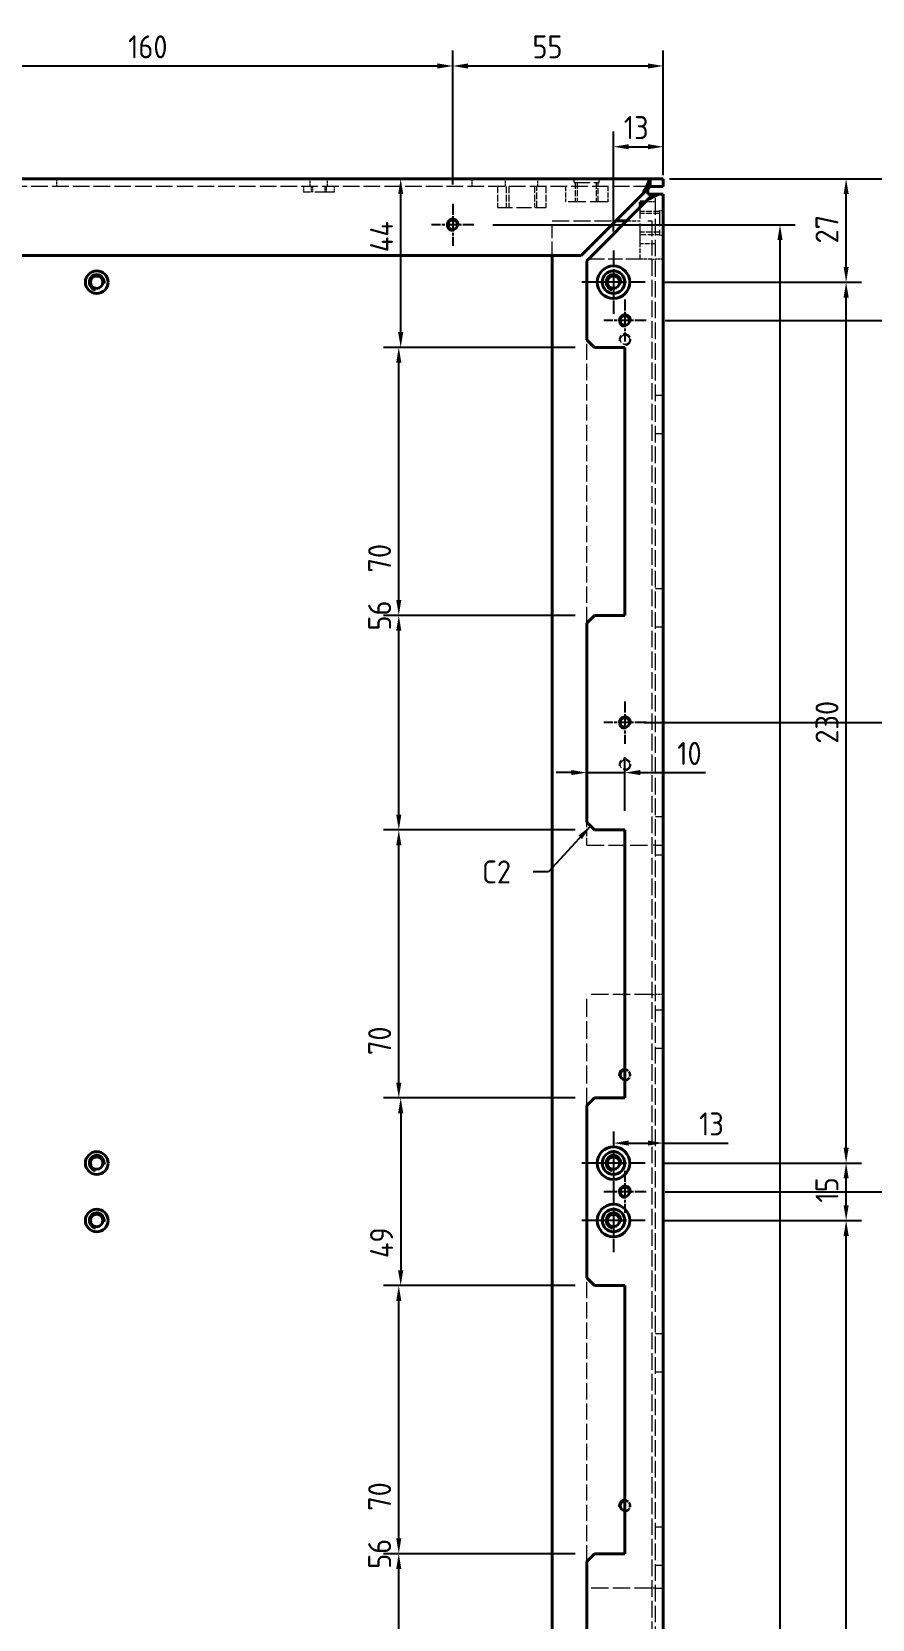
# Model space of a CAD drawing. Header units: millimetres. Extents: x 0 to 2378, y 0 to 1682.
# Drawn here: x 592.5 to 812.1, y 902.4 to 1316.9 of the extents above; entities that cross this region are included whole.
import ezdxf

# ---------------------------------------------------------------- set-up
doc = ezdxf.new("R2010")
doc.units = ezdxf.units.MM
doc.header["$LTSCALE"] = 2
doc.linetypes.add('CHAIN', pattern=[0.3543, 0.2362, -0.0295, 0.0591, -0.0295])
doc.linetypes.add('DASHED', pattern=[0.2067, 0.1654, -0.0413])
for name, color, linetype, lineweight in [('가려진 것(ISO)', 2, 'DASHED', 18), ('가시적인 것(ISO)', 3, 'Continuous', 40), ('가시적인 좁은 것(ISO)', 3, 'Continuous', 35), ('기호(ISO)', 5, 'Continuous', 25), ('중심 표식(ISO)', 1, 'Continuous', 25), ('치수(ISO)', 2, 'Continuous', 25)]:
    doc.layers.add(name, color=color, linetype=linetype, lineweight=lineweight)
doc.styles.add('치수 텍스트_PSTEK_POSCO', font='isocp.shx')
doc.dimstyles.new('치수_PSTEK_POSCO', dxfattribs={"dimscale": 2, "dimtxt": 3, "dimasz": 2, "dimexe": 2, "dimexo": 2.5, "dimgap": 1, "dimtad": 1, "dimrnd": 1e-08, "dimdsep": 46, "dimtxsty": '치수 텍스트_PSTEK_POSCO', "dimcen": 0.09, "dimdle": 10, "dimclrd": 7, "dimclre": 7, "dimclrt": 2, "dimadec": 1, "dimazin": 2, "dimtfac": 1, "dimtmove": 0, "dimatfit": 3, "dimfxl": 0, "dimtolj": 1, "dimlwd": -1, "dimlwe": -1, "dimarcsym": 0})
doc.dimstyles.new('치수_PSTEK_POSCO$7', dxfattribs={"dimscale": 2, "dimtxt": 3, "dimasz": 2, "dimexe": 2, "dimexo": 2.5, "dimgap": 1, "dimtad": 1, "dimrnd": 1e-08, "dimdsep": 46, "dimtxsty": '치수 텍스트_PSTEK_POSCO', "dimcen": 0.09, "dimdle": 10, "dimclrd": 7, "dimclre": 7, "dimclrt": 2, "dimadec": 1, "dimazin": 2, "dimtfac": 1, "dimtmove": 0, "dimatfit": 3, "dimfxl": 0, "dimtolj": 1, "dimlwd": -1, "dimlwe": -1, "dimarcsym": 0})

# ---------------------------------------------------------------- blocks, each defined once
blk = doc.blocks.new('*D31')
at = {"layer": 'Defpoints', "color": 0, "transparency": 16777216}
for p in [(702.51, 1307.98), (542.51, 1272.01), (702.51, 1272.01)]:
    blk.add_point(p, dxfattribs=at)
at = {"layer": '치수(ISO)', "color": 7, "transparency": 16777216}
for p, q in [((542.51, 1277.01), (542.51, 1311.98)), ((702.51, 1277.01), (702.51, 1311.98)), ((546.51, 1307.98), (698.51, 1307.98))]:
    blk.add_line(p, q, dxfattribs=at)
for points in [[(546.51, 1308.65), (546.51, 1307.31), (542.51, 1307.98)], [(698.51, 1308.65), (698.51, 1307.31), (702.51, 1307.98)]]:
    blk.add_solid(points, dxfattribs=at)
at = {"layer": '치수(ISO)', "color": 2, "transparency": 16777216, "insert": (617.71, 1312.98), "char_height": 6, "attachment_point": 4, "style": '치수 텍스트_PSTEK_POSCO'}
blk.add_mtext('\\A1;160', dxfattribs=at)
blk = doc.blocks.new('*D32')
at = {"layer": 'Defpoints', "color": 0, "transparency": 16777216}
for p in [(757.51, 1307.98), (757.51, 1274.51), (702.51, 1272.01)]:
    blk.add_point(p, dxfattribs=at)
at = {"layer": '치수(ISO)', "color": 7, "transparency": 16777216}
for p, q in [((702.51, 1277.01), (702.51, 1311.98)), ((757.51, 1279.51), (757.51, 1311.98)), ((706.51, 1307.98), (753.51, 1307.98))]:
    blk.add_line(p, q, dxfattribs=at)
for points in [[(706.51, 1308.65), (706.51, 1307.31), (702.51, 1307.98)], [(753.51, 1308.65), (753.51, 1307.31), (757.51, 1307.98)]]:
    blk.add_solid(points, dxfattribs=at)
at = {"layer": '치수(ISO)', "color": 2, "transparency": 16777216, "insert": (723.34, 1312.98), "char_height": 6, "attachment_point": 4, "style": '치수 텍스트_PSTEK_POSCO'}
blk.add_mtext('\\A1;55', dxfattribs=at)
blk = doc.blocks.new('*D33')
at = {"layer": 'Defpoints', "color": 0, "transparency": 16777216}
for p in [(754.1, 1278.51), (805.28, 1278.51), (752.76, 1251.51)]:
    blk.add_point(p, dxfattribs=at)
at = {"layer": '치수(ISO)', "color": 7, "transparency": 16777216}
for p, q in [((759.1, 1278.51), (809.28, 1278.51)), ((805.28, 1255.51), (805.28, 1274.51)), ((757.76, 1251.51), (809.28, 1251.51))]:
    blk.add_line(p, q, dxfattribs=at)
for points in [[(804.62, 1274.51), (805.95, 1274.51), (805.28, 1278.51)], [(804.62, 1255.51), (805.95, 1255.51), (805.28, 1251.51)]]:
    blk.add_solid(points, dxfattribs=at)
at = {"layer": '치수(ISO)', "color": 2, "transparency": 16777216, "insert": (800.28, 1261.64), "char_height": 6, "attachment_point": 4, "rotation": 90, "style": '치수 텍스트_PSTEK_POSCO'}
blk.add_mtext('\\A1;27', dxfattribs=at)
blk = doc.blocks.new('*D34')
at = {"layer": 'Defpoints', "color": 0, "transparency": 16777216}
for p in [(754.1, 1278.51), (832.37, 1278.51), (753.01, 1241.51)]:
    blk.add_point(p, dxfattribs=at)
at = {"layer": '치수(ISO)', "color": 7, "transparency": 16777216}
for p, q in [((759.1, 1278.51), (836.37, 1278.51)), ((832.37, 1245.51), (832.37, 1274.51)), ((758.01, 1241.51), (836.37, 1241.51))]:
    blk.add_line(p, q, dxfattribs=at)
for points in [[(831.7, 1274.51), (833.03, 1274.51), (832.37, 1278.51)], [(831.7, 1245.51), (833.03, 1245.51), (832.37, 1241.51)]]:
    blk.add_solid(points, dxfattribs=at)
at = {"layer": '치수(ISO)', "color": 2, "transparency": 16777216, "insert": (827.37, 1261.73), "char_height": 6, "attachment_point": 4, "rotation": 90, "style": '치수 텍스트_PSTEK_POSCO'}
blk.add_mtext('\\A1;37', dxfattribs=at)
blk = doc.blocks.new('*D35')
at = {"layer": 'Defpoints', "color": 0, "transparency": 16777216}
for p in [(753.01, 1241.51), (832.37, 1241.51), (747.51, 1136.51)]:
    blk.add_point(p, dxfattribs=at)
at = {"layer": '치수(ISO)', "color": 7, "transparency": 16777216}
for p, q in [((758.01, 1241.51), (836.37, 1241.51)), ((832.37, 1140.51), (832.37, 1237.51)), ((752.51, 1136.51), (836.37, 1136.51))]:
    blk.add_line(p, q, dxfattribs=at)
for points in [[(831.7, 1237.51), (833.03, 1237.51), (832.37, 1241.51)], [(831.7, 1140.51), (833.03, 1140.51), (832.37, 1136.51)]]:
    blk.add_solid(points, dxfattribs=at)
at = {"layer": '치수(ISO)', "color": 2, "transparency": 16777216, "insert": (827.37, 1166.61), "char_height": 6, "attachment_point": 4, "rotation": 90, "style": '치수 텍스트_PSTEK_POSCO'}
blk.add_mtext('\\A1;105', dxfattribs=at)
blk = doc.blocks.new('*D87')
at = {"layer": 'Defpoints', "color": 0, "transparency": 16777216}
for p in [(753.01, 1136.51), (753.01, 1014.01), (832.37, 1014.01)]:
    blk.add_point(p, dxfattribs=at)
at = {"layer": '치수(ISO)', "color": 7, "transparency": 16777216}
for p, q in [((758.01, 1136.51), (836.37, 1136.51)), ((832.37, 1132.51), (832.37, 1018.01)), ((758.01, 1014.01), (836.37, 1014.01))]:
    blk.add_line(p, q, dxfattribs=at)
for points in [[(831.7, 1132.51), (833.03, 1132.51), (832.37, 1136.51)], [(831.7, 1018.01), (833.03, 1018.01), (832.37, 1014.01)]]:
    blk.add_solid(points, dxfattribs=at)
at = {"layer": '치수(ISO)', "color": 2, "transparency": 16777216, "insert": (827.37, 1093.59), "char_height": 6, "attachment_point": 4, "rotation": 90, "style": '치수 텍스트_PSTEK_POSCO'}
blk.add_mtext('\\A1;122.5', dxfattribs=at)
blk = doc.blocks.new('*D89')
at = {"layer": 'Defpoints', "color": 0, "transparency": 16777216}
for p in [(752.76, 1251.51), (805.28, 1251.51), (752.76, 1021.51)]:
    blk.add_point(p, dxfattribs=at)
at = {"layer": '치수(ISO)', "color": 7, "transparency": 16777216}
for p, q in [((757.76, 1251.51), (809.28, 1251.51)), ((805.28, 1025.51), (805.28, 1247.51)), ((757.76, 1021.51), (809.28, 1021.51))]:
    blk.add_line(p, q, dxfattribs=at)
for points in [[(804.62, 1247.51), (805.95, 1247.51), (805.28, 1251.51)], [(804.62, 1025.51), (805.95, 1025.51), (805.28, 1021.51)]]:
    blk.add_solid(points, dxfattribs=at)
at = {"layer": '치수(ISO)', "color": 2, "transparency": 16777216, "insert": (800.28, 1131.03), "char_height": 6, "attachment_point": 4, "rotation": 90, "style": '치수 텍스트_PSTEK_POSCO'}
blk.add_mtext('\\A1;230', dxfattribs=at)
blk = doc.blocks.new('*D90')
at = {"layer": 'Defpoints', "color": 0, "transparency": 16777216}
for p in [(752.76, 1021.51), (805.28, 1021.51), (752.76, 1006.51)]:
    blk.add_point(p, dxfattribs=at)
at = {"layer": '치수(ISO)', "color": 7, "transparency": 16777216}
for p, q in [((757.76, 1021.51), (809.28, 1021.51)), ((805.28, 1010.51), (805.28, 1017.51)), ((757.76, 1006.51), (809.28, 1006.51))]:
    blk.add_line(p, q, dxfattribs=at)
for points in [[(804.62, 1017.51), (805.95, 1017.51), (805.28, 1021.51)], [(804.62, 1010.51), (805.95, 1010.51), (805.28, 1006.51)]]:
    blk.add_solid(points, dxfattribs=at)
at = {"layer": '치수(ISO)', "color": 2, "transparency": 16777216, "insert": (800.28, 1011.19), "char_height": 6, "attachment_point": 4, "rotation": 90, "style": '치수 텍스트_PSTEK_POSCO'}
blk.add_mtext('\\A1;15', dxfattribs=at)
blk = doc.blocks.new('*D91')
at = {"layer": 'Defpoints', "color": 0, "transparency": 16777216}
for p in [(752.76, 1006.51), (805.28, 1006.51), (752.76, 776.51)]:
    blk.add_point(p, dxfattribs=at)
at = {"layer": '치수(ISO)', "color": 7, "transparency": 16777216}
for p, q in [((757.76, 1006.51), (809.28, 1006.51)), ((805.28, 780.51), (805.28, 1002.51)), ((757.76, 776.51), (809.28, 776.51))]:
    blk.add_line(p, q, dxfattribs=at)
for points in [[(804.62, 1002.51), (805.95, 1002.51), (805.28, 1006.51)], [(804.62, 780.51), (805.95, 780.51), (805.28, 776.51)]]:
    blk.add_solid(points, dxfattribs=at)
at = {"layer": '치수(ISO)', "color": 2, "transparency": 16777216, "insert": (800.28, 886.03), "char_height": 6, "attachment_point": 4, "rotation": 90, "style": '치수 텍스트_PSTEK_POSCO'}
blk.add_mtext('\\A1;230', dxfattribs=at)
blk = doc.blocks.new('*D92')
at = {"layer": 'Defpoints', "color": 0, "transparency": 16777216}
for p in [(688.42, 1108.51), (739.51, 1108.51), (739.51, 1038.51)]:
    blk.add_point(p, dxfattribs=at)
at = {"layer": '치수(ISO)', "color": 7, "transparency": 16777216}
for p, q in [((734.51, 1108.51), (684.42, 1108.51)), ((688.42, 1042.51), (688.42, 1104.51)), ((734.51, 1038.51), (684.42, 1038.51))]:
    blk.add_line(p, q, dxfattribs=at)
for points in [[(687.75, 1104.51), (689.09, 1104.51), (688.42, 1108.51)], [(687.75, 1042.51), (689.09, 1042.51), (688.42, 1038.51)]]:
    blk.add_solid(points, dxfattribs=at)
at = {"layer": '치수(ISO)', "color": 2, "transparency": 16777216, "insert": (683.42, 1049.71), "char_height": 6, "attachment_point": 4, "rotation": 90, "style": '치수 텍스트_PSTEK_POSCO'}
blk.add_mtext('\\A1;70', dxfattribs=at)
blk = doc.blocks.new('*D93')
at = {"layer": 'Defpoints', "color": 0, "transparency": 16777216}
for p in [(688.42, 1164.51), (739.51, 1164.51), (739.51, 1108.51)]:
    blk.add_point(p, dxfattribs=at)
at = {"layer": '치수(ISO)', "color": 7, "transparency": 16777216}
for p, q in [((734.51, 1164.51), (684.42, 1164.51)), ((688.42, 1112.51), (688.42, 1160.51)), ((734.51, 1108.51), (684.42, 1108.51))]:
    blk.add_line(p, q, dxfattribs=at)
for points in [[(687.75, 1160.51), (689.09, 1160.51), (688.42, 1164.51)], [(687.75, 1112.51), (689.09, 1112.51), (688.42, 1108.51)]]:
    blk.add_solid(points, dxfattribs=at)
at = {"layer": '치수(ISO)', "color": 2, "transparency": 16777216, "insert": (683.42, 1160.56), "char_height": 6, "attachment_point": 4, "rotation": 90, "style": '치수 텍스트_PSTEK_POSCO'}
blk.add_mtext('\\A1;56', dxfattribs=at)
blk = doc.blocks.new('*D94')
at = {"layer": 'Defpoints', "color": 0, "transparency": 16777216}
for p in [(688.42, 1234.51), (739.51, 1234.51), (739.51, 1164.51)]:
    blk.add_point(p, dxfattribs=at)
at = {"layer": '치수(ISO)', "color": 7, "transparency": 16777216}
for p, q in [((734.51, 1234.51), (684.42, 1234.51)), ((688.42, 1168.51), (688.42, 1230.51)), ((734.51, 1164.51), (684.42, 1164.51))]:
    blk.add_line(p, q, dxfattribs=at)
for points in [[(687.75, 1230.51), (689.09, 1230.51), (688.42, 1234.51)], [(687.75, 1168.51), (689.09, 1168.51), (688.42, 1164.51)]]:
    blk.add_solid(points, dxfattribs=at)
at = {"layer": '치수(ISO)', "color": 2, "transparency": 16777216, "insert": (683.42, 1175.71), "char_height": 6, "attachment_point": 4, "rotation": 90, "style": '치수 텍스트_PSTEK_POSCO'}
blk.add_mtext('\\A1;70', dxfattribs=at)
blk = doc.blocks.new('*D95')
at = {"layer": 'Defpoints', "color": 0, "transparency": 16777216}
for p in [(739.51, 1038.51), (688.92, 989.51), (739.51, 989.51)]:
    blk.add_point(p, dxfattribs=at)
at = {"layer": '치수(ISO)', "color": 7, "transparency": 16777216}
for p, q in [((734.51, 1038.51), (684.92, 1038.51)), ((688.92, 1034.51), (688.92, 993.51)), ((734.51, 989.51), (684.92, 989.51))]:
    blk.add_line(p, q, dxfattribs=at)
for points in [[(688.25, 1034.51), (689.59, 1034.51), (688.92, 1038.51)], [(688.25, 993.51), (689.59, 993.51), (688.92, 989.51)]]:
    blk.add_solid(points, dxfattribs=at)
at = {"layer": '치수(ISO)', "color": 2, "transparency": 16777216, "insert": (683.92, 996.7), "char_height": 6, "attachment_point": 4, "rotation": 90, "style": '치수 텍스트_PSTEK_POSCO'}
blk.add_mtext('\\A1;49', dxfattribs=at)
blk = doc.blocks.new('*D97')
at = {"layer": 'Defpoints', "color": 0, "transparency": 16777216}
for p in [(688.42, 989.51), (739.51, 989.51), (739.51, 919.51)]:
    blk.add_point(p, dxfattribs=at)
at = {"layer": '치수(ISO)', "color": 7, "transparency": 16777216}
for p, q in [((734.51, 989.51), (684.42, 989.51)), ((688.42, 923.51), (688.42, 985.51)), ((734.51, 919.51), (684.42, 919.51))]:
    blk.add_line(p, q, dxfattribs=at)
for points in [[(687.75, 985.51), (689.09, 985.51), (688.42, 989.51)], [(687.75, 923.51), (689.09, 923.51), (688.42, 919.51)]]:
    blk.add_solid(points, dxfattribs=at)
at = {"layer": '치수(ISO)', "color": 2, "transparency": 16777216, "insert": (683.42, 930.71), "char_height": 6, "attachment_point": 4, "rotation": 90, "style": '치수 텍스트_PSTEK_POSCO'}
blk.add_mtext('\\A1;70', dxfattribs=at)
blk = doc.blocks.new('*D98')
at = {"layer": 'Defpoints', "color": 0, "transparency": 16777216}
for p in [(737.51, 1123.47), (737.51, 1115.49), (747.51, 1108.51)]:
    blk.add_point(p, dxfattribs=at)
at = {"layer": '치수(ISO)', "color": 7, "transparency": 16777216}
for p, q in [((733.51, 1123.47), (729.51, 1123.47)), ((737.51, 1123.47), (747.51, 1123.47)), ((747.51, 1113.51), (747.51, 1127.47)), ((751.51, 1123.47), (768.55, 1123.47))]:
    blk.add_line(p, q, dxfattribs=at)
for points in [[(733.51, 1124.14), (733.51, 1122.81), (737.51, 1123.47)], [(751.51, 1124.14), (751.51, 1122.81), (747.51, 1123.47)]]:
    blk.add_solid(points, dxfattribs=at)
at = {"layer": '치수(ISO)', "color": 2, "transparency": 16777216, "insert": (761.15, 1128.47), "char_height": 6, "attachment_point": 4, "style": '치수 텍스트_PSTEK_POSCO'}
blk.add_mtext('\\A1;10', dxfattribs=at)
blk = doc.blocks.new('*D108')
at = {"layer": 'Defpoints', "color": 0, "transparency": 16777216}
for p in [(688.42, 919.51), (739.51, 919.51), (739.51, 863.51)]:
    blk.add_point(p, dxfattribs=at)
at = {"layer": '치수(ISO)', "color": 7, "transparency": 16777216}
for p, q in [((734.51, 919.51), (684.42, 919.51)), ((688.42, 867.51), (688.42, 915.51)), ((734.51, 863.51), (684.42, 863.51))]:
    blk.add_line(p, q, dxfattribs=at)
for points in [[(687.75, 915.51), (689.09, 915.51), (688.42, 919.51)], [(687.75, 867.51), (689.09, 867.51), (688.42, 863.51)]]:
    blk.add_solid(points, dxfattribs=at)
at = {"layer": '치수(ISO)', "color": 2, "transparency": 16777216, "insert": (683.42, 915.56), "char_height": 6, "attachment_point": 4, "rotation": 90, "style": '치수 텍스트_PSTEK_POSCO'}
blk.add_mtext('\\A1;56', dxfattribs=at)
blk = doc.blocks.new('*D109')
at = {"layer": 'Defpoints', "color": 0, "transparency": 16777216}
for p in [(686.34, 1278.51), (688.92, 1278.51), (739.51, 1234.51)]:
    blk.add_point(p, dxfattribs=at)
at = {"layer": '치수(ISO)', "color": 7, "transparency": 16777216}
for p, q in [((688.92, 1238.51), (688.92, 1274.51)), ((734.51, 1234.51), (684.92, 1234.51))]:
    blk.add_line(p, q, dxfattribs=at)
for points in [[(688.25, 1274.51), (689.59, 1274.51), (688.92, 1278.51)], [(688.25, 1238.51), (689.59, 1238.51), (688.92, 1234.51)]]:
    blk.add_solid(points, dxfattribs=at)
at = {"layer": '치수(ISO)', "color": 2, "transparency": 16777216, "insert": (683.92, 1259.36), "char_height": 6, "attachment_point": 4, "rotation": 90, "style": '치수 텍스트_PSTEK_POSCO'}
blk.add_mtext('\\A1;44', dxfattribs=at)
blk = doc.blocks.new('*D110')
at = {"layer": 'Defpoints', "color": 0, "transparency": 16777216}
for p in [(708.01, 1266.51), (788.01, 1266.51), (707.74, 407.01)]:
    blk.add_point(p, dxfattribs=at)
at = {"layer": '치수(ISO)', "color": 7, "transparency": 16777216}
for p, q in [((713.01, 1266.51), (792.01, 1266.51)), ((788.01, 411.01), (788.01, 1262.51)), ((712.74, 407.01), (792.01, 407.01))]:
    blk.add_line(p, q, dxfattribs=at)
for points in [[(787.34, 1262.51), (788.68, 1262.51), (788.01, 1266.51)], [(787.34, 411.01), (788.68, 411.01), (788.01, 407.01)]]:
    blk.add_solid(points, dxfattribs=at)
at = {"layer": '치수(ISO)', "color": 2, "transparency": 16777216, "insert": (783.01, 732.87), "char_height": 6, "attachment_point": 4, "rotation": 90, "style": '치수 텍스트_PSTEK_POSCO'}
blk.add_mtext('\\A1;859.5', dxfattribs=at)
blk = doc.blocks.new('*D152')
at = {"layer": 'Defpoints', "color": 0, "transparency": 16777216}
for p in [(757.51, 1286.89), (757.51, 1274.51), (744.51, 1259.76)]:
    blk.add_point(p, dxfattribs=at)
at = {"layer": '치수(ISO)', "color": 7, "transparency": 16777216}
for p, q in [((744.51, 1264.76), (744.51, 1290.89)), ((757.51, 1279.51), (757.51, 1290.89)), ((748.51, 1286.89), (753.51, 1286.89))]:
    blk.add_line(p, q, dxfattribs=at)
for points in [[(748.51, 1287.56), (748.51, 1286.22), (744.51, 1286.89)], [(753.51, 1287.56), (753.51, 1286.22), (757.51, 1286.89)]]:
    blk.add_solid(points, dxfattribs=at)
at = {"layer": '치수(ISO)', "color": 2, "transparency": 16777216, "insert": (747.19, 1291.89), "char_height": 6, "attachment_point": 4, "style": '치수 텍스트_PSTEK_POSCO'}
blk.add_mtext('\\A1;13', dxfattribs=at)
blk = doc.blocks.new('*D153')
at = {"layer": 'Defpoints', "color": 0, "transparency": 16777216}
for p in [(757.51, 1042.08), (757.51, 1026.73), (744.51, 1021.51)]:
    blk.add_point(p, dxfattribs=at)
at = {"layer": '치수(ISO)', "color": 7, "transparency": 16777216}
for p, q in [((748.51, 1026.73), (753.51, 1026.73)), ((757.51, 1026.73), (774.5, 1026.73))]:
    blk.add_line(p, q, dxfattribs=at)
for points in [[(748.51, 1027.39), (748.51, 1026.06), (744.51, 1026.73)], [(753.51, 1027.39), (753.51, 1026.06), (757.51, 1026.73)]]:
    blk.add_solid(points, dxfattribs=at)
at = {"layer": '치수(ISO)', "color": 2, "transparency": 16777216, "insert": (766.85, 1031.73), "char_height": 6, "attachment_point": 4, "style": '치수 텍스트_PSTEK_POSCO'}
blk.add_mtext('\\A1;13', dxfattribs=at)

msp = doc.modelspace()

# ---------------------------------------------------------------- linework, layer by layer
at = {"layer": '가려진 것(ISO)', "ltscale": 1.904597}
for p, q in [((599.0111, 1278.5122), (599.0111, 1276.5122)), ((665.2611, 1276.5122), (665.2611, 1278.5122)), ((669.7611, 1276.5122), (669.7611, 1278.5122)), ((707.5111, 1278.5122), (707.5111, 1276.5122)), ((716.2611, 1276.5122), (716.2611, 1278.5122)), ((724.7611, 1276.5122), (724.7611, 1278.5122)), ((753.5111, 1276.5122), (753.5111, 1278.5122)), ((757.5111, 1257.5122), (755.5111, 1257.5122)), ((755.5111, 1222.0122), (757.5111, 1222.0122)), ((755.5111, 1212.0122), (757.5111, 1212.0122)), ((755.5111, 1171.5122), (757.5111, 1171.5122)), ((755.5111, 1161.5122), (757.5111, 1161.5122)), ((755.5111, 1112.0122), (757.5111, 1112.0122)), ((755.5111, 1104.5122), (757.5111, 1104.5122)), ((755.5111, 1102.0122), (757.5111, 1102.0122)), ((757.5111, 1065.5122), (755.5111, 1065.5122)), ((755.5111, 1061.5122), (757.5111, 1061.5122)), ((755.5111, 1051.5122), (757.5111, 1051.5122)), ((755.5111, 977.0122), (757.5111, 977.0122)), ((755.5111, 967.0122), (757.5111, 967.0122)), ((755.5111, 926.5122), (757.5111, 926.5122)), ((755.5111, 916.5122), (757.5111, 916.5122)), ((755.5111, 910.5122), (757.5111, 910.5122))]:
    msp.add_line(p, q, dxfattribs=at)
at = {"layer": '가려진 것(ISO)', "ltscale": 0.952248}
for p, q in [((734.2611, 1277.5122), (734.2611, 1278.5122)), ((740.7611, 1277.5122), (740.7611, 1278.5122)), ((756.5111, 1270.2622), (757.5111, 1270.2622)), ((756.5111, 1263.7622), (757.5111, 1263.7622))]:
    msp.add_line(p, q, dxfattribs=at)
at = {"layer": '가려진 것(ISO)', "ltscale": 12.349028}
for p, q in [((734.2611, 1277.5122), (740.7611, 1277.5122)), ((756.5111, 1270.2622), (756.5111, 1263.7622))]:
    msp.add_line(p, q, dxfattribs=at)
at = {"layer": '가려진 것(ISO)', "ltscale": 4.761642}
for p, q in [((734.5111, 1277.5122), (734.5111, 1272.5122)), ((735.0526, 1277.5122), (735.0526, 1272.5122)), ((739.9696, 1277.5122), (739.9696, 1272.5122)), ((740.5111, 1272.5122), (740.5111, 1277.5122)), ((756.5111, 1270.0122), (751.5111, 1270.0122)), ((756.5111, 1269.4707), (751.5111, 1269.4707)), ((756.5111, 1264.5537), (751.5111, 1264.5537)), ((751.5111, 1264.0122), (756.5111, 1264.0122))]:
    msp.add_line(p, q, dxfattribs=at)
at = {"layer": '가려진 것(ISO)', "ltscale": 13.123552}
msp.add_line((754.0968, 1276.5122), (330.9253, 1276.5122), dxfattribs=at)
at = {"layer": '가려진 것(ISO)', "ltscale": 1.428422}
for p, q in [((663.5111, 1276.5122), (663.5111, 1275.0122)), ((665.5111, 1276.5122), (665.5111, 1275.0122)), ((665.8901, 1276.5122), (665.8901, 1275.0122)), ((669.1321, 1276.5122), (669.1321, 1275.0122)), ((669.5111, 1275.0122), (669.5111, 1276.5122)), ((671.5111, 1276.5122), (671.5111, 1275.0122))]:
    msp.add_line(p, q, dxfattribs=at)
at = {"layer": '가려진 것(ISO)', "ltscale": 15.198803}
msp.add_line((671.5111, 1275.0122), (663.5111, 1275.0122), dxfattribs=at)
at = {"layer": '가려진 것(ISO)', "ltscale": 5.209245}
for p, q in [((714.1861, 1276.5122), (714.1861, 1271.0422)), ((716.5111, 1276.5122), (716.5111, 1271.0422)), ((717.1876, 1276.5122), (717.1876, 1271.0422)), ((723.8346, 1276.5122), (723.8346, 1271.0422)), ((724.5111, 1271.0422), (724.5111, 1276.5122)), ((726.8361, 1276.5122), (726.8361, 1271.0422))]:
    msp.add_line(p, q, dxfattribs=at)
at = {"layer": '가려진 것(ISO)', "ltscale": 3.809293}
for p, q in [((732.0111, 1276.5122), (732.0111, 1272.5122)), ((743.0111, 1276.5122), (743.0111, 1272.5122)), ((755.5111, 1261.5122), (751.5111, 1261.5122)), ((751.5111, 1257.5122), (751.5111, 1261.5122))]:
    msp.add_line(p, q, dxfattribs=at)
at = {"layer": '가려진 것(ISO)', "ltscale": 1.495845}
msp.add_line((753.5111, 1275.9264), (753.5111, 1276.5122), dxfattribs=at)
at = {"layer": '가려진 것(ISO)', "ltscale": 13.072862}
msp.add_line((755.5111, 399.0122), (755.5111, 1274.5122), dxfattribs=at)
at = {"layer": '가려진 것(ISO)', "ltscale": 12.016554}
msp.add_line((714.1861, 1271.0422), (726.8361, 1271.0422), dxfattribs=at)
at = {"layer": '가려진 것(ISO)', "ltscale": 13.932237}
msp.add_line((743.0111, 1272.5122), (732.0111, 1272.5122), dxfattribs=at)
at = {"layer": '가려진 것(ISO)', "ltscale": 16.019342}
msp.add_line((751.5111, 1261.5122), (751.5111, 1271.098), dxfattribs=at)
at = {"layer": '가려진 것(ISO)', "ltscale": 2.462469}
msp.add_line((755.5111, 1272.5122), (752.9253, 1272.5122), dxfattribs=at)
at = {"layer": '가려진 것(ISO)', "ltscale": 13.373477}
msp.add_line((728.5111, 1267.5122), (745.0968, 1267.5122), dxfattribs=at)
at = {"layer": '가려진 것(ISO)', "ltscale": 10.885341}
msp.add_line((728.5111, 1258.5122), (728.5111, 1267.5122), dxfattribs=at)
at = {"layer": '가려진 것(ISO)', "ltscale": 3.414818}
msp.add_line((747.9253, 1267.5122), (751.5111, 1267.5122), dxfattribs=at)
at = {"layer": '가려진 것(ISO)', "ltscale": 0.997197}
msp.add_line((753.5111, 1267.5122), (754.5111, 1267.5122), dxfattribs=at)
at = {"layer": '가려진 것(ISO)', "ltscale": 12.094824}
msp.add_line((754.5111, 1267.5122), (754.5111, 1257.5122), dxfattribs=at)
at = {"layer": '가려진 것(ISO)', "ltscale": 0.394376}
msp.add_line((737.5111, 1257.098), (737.5111, 1257.5122), dxfattribs=at)
at = {"layer": '가려진 것(ISO)', "ltscale": 11.288502}
msp.add_line((751.5111, 1257.5122), (737.5111, 1257.5122), dxfattribs=at)
at = {"layer": '가려진 것(ISO)', "ltscale": 2.856945}
msp.add_line((754.5111, 1257.5122), (751.5111, 1257.5122), dxfattribs=at)
at = {"layer": '가려진 것(ISO)', "ltscale": 1.994494}
for p, q in [((754.5111, 1257.5122), (755.5111, 1257.5122)), ((755.5111, 1104.5122), (754.5111, 1104.5122)), ((754.5111, 1065.5122), (755.5111, 1065.5122)), ((755.5111, 910.5122), (754.5111, 910.5122))]:
    msp.add_line(p, q, dxfattribs=at)
at = {"layer": '가려진 것(ISO)', "ltscale": 13.037508}
msp.add_line((754.5111, 1257.5122), (754.5111, 524.5122), dxfattribs=at)
at = {"layer": '가려진 것(ISO)', "ltscale": 12.785956}
for p, q in [((737.5111, 1162.5122), (737.5111, 1236.5122)), ((737.5111, 917.5122), (737.5111, 991.5122))]:
    msp.add_line(p, q, dxfattribs=at)
at = {"layer": '가려진 것(ISO)', "ltscale": 5.71399}
msp.add_line((737.5111, 1104.5122), (737.5111, 1110.5122), dxfattribs=at)
at = {"layer": '가려진 것(ISO)', "ltscale": 13.707466}
for p, q in [((737.5111, 1104.5122), (754.5111, 1104.5122)), ((754.5111, 1065.5122), (737.5111, 1065.5122)), ((754.5111, 910.5122), (737.5111, 910.5122))]:
    msp.add_line(p, q, dxfattribs=at)
at = {"layer": '가려진 것(ISO)', "ltscale": 14.029995}
msp.add_line((737.5111, 1036.5122), (737.5111, 1065.5122), dxfattribs=at)
at = {"layer": '가려진 것(ISO)', "ltscale": 7.356958}
for centre in [(747.5111, 1236.5122), (747.5111, 1125.5122)]:
    msp.add_circle(centre, 1.2295, dxfattribs=at)
at = {"layer": '가려진 것(ISO)', "ltscale": 6.731654}
for centre in [(747.5111, 1236.5122), (747.5111, 1125.5122)]:
    msp.add_arc(centre, 1.5, 280, 190, dxfattribs=at)
at = {"layer": '가려진 것(ISO)', "ltscale": 4.238411}
for centre in [(747.5111, 1044.5122), (747.5111, 932.0122)]:
    msp.add_arc(centre, 1.5, 280, 90, dxfattribs=at)
at = {"layer": '가려진 것(ISO)', "ltscale": 3.678429}
for centre in [(747.5111, 1044.5122), (747.5111, 932.0122)]:
    msp.add_arc(centre, 1.2295, 270, 90, dxfattribs=at)
at = {"layer": '가시적인 것(ISO)'}
for p, q in [((330.9253, 1278.5122), (754.0968, 1278.5122)), ((754.0968, 1278.5122), (757.5111, 1278.5122)), ((757.5111, 1278.5122), (757.5111, 1276.5122)), ((752.0968, 1274.5122), (736.0968, 1258.5122)), ((737.5111, 1257.098), (753.5111, 1273.098)), ((754.0968, 1276.5122), (752.0968, 1274.5122)), ((753.5111, 1274.5122), (753.5111, 1275.9264)), ((753.5111, 1273.098), (754.9253, 1274.5122)), ((754.9253, 1274.5122), (753.5111, 1274.5122)), ((757.5111, 1276.5122), (754.0968, 1276.5122)), ((757.5111, 1274.5122), (756.3395, 1274.5122)), ((757.5111, 1274.5122), (757.5111, 399.0122)), ((751.5111, 1271.098), (751.5111, 1272.5122)), ((752.9253, 1272.5122), (751.5111, 1272.5122)), ((745.0968, 1267.5122), (747.9253, 1267.5122)), ((736.0968, 1258.5122), (348.9253, 1258.5122)), ((728.5111, 514.5122), (728.5111, 1258.5122)), ((737.5111, 1236.5122), (737.5111, 1257.098)), ((739.5111, 1234.5122), (737.5111, 1236.5122)), ((739.5111, 1234.5122), (747.5111, 1234.5122)), ((747.5111, 1234.5122), (747.5111, 1164.5122)), ((737.5111, 1162.5122), (739.5111, 1164.5122)), ((737.5111, 1110.5122), (737.5111, 1162.5122)), ((747.5111, 1164.5122), (739.5111, 1164.5122)), ((739.5111, 1108.5122), (737.5111, 1110.5122)), ((739.5111, 1108.5122), (747.5111, 1108.5122)), ((747.5111, 1108.5122), (747.5111, 1038.5122)), ((737.5111, 1036.5122), (739.5111, 1038.5122)), ((737.5111, 991.5122), (737.5111, 1036.5122)), ((747.5111, 1038.5122), (739.5111, 1038.5122)), ((739.5111, 989.5122), (737.5111, 991.5122)), ((739.5111, 989.5122), (747.5111, 989.5122)), ((747.5111, 989.5122), (747.5111, 919.5122)), ((737.5111, 917.5122), (739.5111, 919.5122)), ((737.5111, 865.5122), (737.5111, 917.5122)), ((747.5111, 919.5122), (739.5111, 919.5122))]:
    msp.add_line(p, q, dxfattribs=at)
for centre, radius in [((702.5111, 1266.5122), 1.2295), ((609.5111, 1251.5122), 2.95), ((609.5111, 1251.5122), 1.621), ((744.5111, 1251.5122), 4.25), ((744.5111, 1251.5122), 2.95), ((744.5111, 1251.5122), 1.621), ((747.5111, 1241.5122), 1.2295), ((747.5111, 1136.5122), 1.2295), ((609.5111, 1021.5122), 2.95), ((744.5111, 1021.5122), 4.25), ((744.5111, 1021.5122), 2.95), ((609.5111, 1021.5122), 1.621), ((744.5111, 1021.5122), 1.621), ((747.5111, 1014.0122), 1.2295), ((609.5111, 1006.5122), 2.95), ((609.5111, 1006.5122), 1.621), ((744.5111, 1006.5122), 4.25), ((744.5111, 1006.5122), 2.95), ((744.5111, 1006.5122), 1.621)]:
    msp.add_circle(centre, radius, dxfattribs=at)
for centre in [(747.5111, 1044.5122), (747.5111, 932.0122)]:
    msp.add_arc(centre, 1.2295, 90, 270, dxfattribs=at)
for points, knots in [([(754.0968, 1278.5122), (753.9708, 1278.2601), (753.7817, 1277.8819), (753.2746, 1276.8677), (752.9353, 1276.1891), (752.5166, 1275.3518), (752.0968, 1274.5122)], [0, 0, 0, 0, 0.94114131, 0.94114131, 0.94114131, 1.57079633, 1.57079633, 1.57079633, 1.57079633]), ([(756.3395, 1274.5122), (756.1038, 1274.5122), (755.8681, 1274.5122), (755.3967, 1274.5122), (755.161, 1274.5122), (754.9253, 1274.5122)], [0, 0, 0, 0, 0.1, 0.1, 0.2, 0.2, 0.2, 0.2])]:
    msp.add_open_spline(points, degree=3, knots=knots, dxfattribs=at)
for points in [[(754.0968, 1278.5122), (754.0968, 1277.8456), (754.0968, 1277.1789), (754.0968, 1276.5122)], [(753.5111, 1273.098), (754.5582, 1273.6216), (755.599, 1274.142), (756.3395, 1274.5122)]]:
    msp.add_open_spline(points, degree=3, dxfattribs=at)
at = {"layer": '가시적인 좁은 것(ISO)'}
for centre, radius, start, end in [((702.5111, 1266.5122), 1.5, 350, 260), ((609.5111, 1251.5122), 2, 350, 260), ((744.5111, 1251.5122), 2, 350, 260), ((747.5111, 1241.5122), 1.5, 350, 260), ((747.5111, 1136.5122), 1.5, 350, 260), ((747.5111, 1044.5122), 1.5, 90, 190), ((609.5111, 1021.5122), 2, 350, 260), ((744.5111, 1021.5122), 2, 350, 260), ((747.5111, 1014.0122), 1.5, 350, 260), ((609.5111, 1006.5122), 2, 350, 260), ((744.5111, 1006.5122), 2, 350, 260), ((747.5111, 932.0122), 1.5, 90, 190)]:
    msp.add_arc(centre, radius, start, end, dxfattribs=at)
at = {"layer": '중심 표식(ISO)', "linetype": 'CHAIN', "ltscale": 6.111541}
for p, q in [((702.5111, 1272.0122), (702.5111, 1261.0122)), ((708.0111, 1266.5122), (697.0111, 1266.5122)), ((747.5111, 1247.0122), (747.5111, 1236.0122)), ((753.0111, 1241.5122), (742.0111, 1241.5122)), ((747.5111, 1142.0122), (747.5111, 1131.0122)), ((753.0111, 1136.5122), (742.0111, 1136.5122)), ((747.5111, 1019.5122), (747.5111, 1008.5122)), ((753.0111, 1014.0122), (742.0111, 1014.0122))]:
    msp.add_line(p, q, dxfattribs=at)
at = {"layer": '중심 표식(ISO)', "linetype": 'CHAIN', "ltscale": 9.167361}
for p, q in [((744.5111, 1259.7622), (744.5111, 1243.2622)), ((752.7611, 1251.5122), (736.2611, 1251.5122)), ((744.5111, 1029.7622), (744.5111, 1013.2622)), ((752.7611, 1021.5122), (736.2611, 1021.5122)), ((744.5111, 1014.7622), (744.5111, 998.2622)), ((752.7611, 1006.5122), (736.2611, 1006.5122))]:
    msp.add_line(p, q, dxfattribs=at)

# ---------------------------------------------------------------- texts
at = {"layer": '기호(ISO)', "color": 2, "insert": (710.193, 1097.5339), "char_height": 6, "attachment_point": 4, "style": '치수 텍스트_PSTEK_POSCO'}
msp.add_mtext('{C2}', dxfattribs=at)

# ---------------------------------------------------------------- dimensions: what is measured, and where the dimension line sits
at = {"layer": '치수(ISO)', "color": 7}
for base, p1, p2, angle, override, picture, middle in [((702.5111, 1307.9809), (542.5111, 1272.0122), (702.5111, 1272.0122), 180, {"dimdec": 2, "dimtp": 0, "dimtm": 0, "dimtdec": 2, "dimtofl": 0, "dimatfit": 1}, '*D31', (622.5111, 1307.9809)), ((757.5111, 1307.9809), (702.5111, 1272.0122), (757.5111, 1274.5122), 180, {"dimdec": 2, "dimtp": 0, "dimtm": 0, "dimtdec": 2, "dimtofl": 0, "dimatfit": 1}, '*D32', (726.7611, 1307.9809)), ((757.5111, 1286.8891), (744.5111, 1259.7622), (757.5111, 1274.5122), 180, {"dimdec": 2, "dimtp": 0, "dimtm": 0, "dimtdec": 2, "dimtofl": 0, "dimatfit": 1}, '*D152', (750.0111, 1286.8891)), ((688.9193, 1278.5122), (739.5111, 1234.5122), (686.3378, 1278.5122), 270, {"dimdec": 2, "dimse2": 1, "dimtp": 0, "dimtm": 0, "dimtdec": 2, "dimtofl": 0, "dimatfit": 1}, '*D109', (688.9193, 1263.2622)), ((805.2839, 1278.5122), (752.7611, 1251.5122), (754.0968, 1278.5122), 90, {"dimdec": 2, "dimtp": 0, "dimtm": 0, "dimtdec": 2, "dimtofl": 0, "dimatfit": 1}, '*D33', (805.2839, 1265.0122)), ((832.3666, 1278.5122), (753.0111, 1241.5122), (754.0968, 1278.5122), 90, {"dimdec": 2, "dimtp": 0, "dimtm": 0, "dimtdec": 2, "dimtofl": 0, "dimatfit": 1}, '*D34', (832.3666, 1265.0322)), ((788.0111, 1266.5122), (707.7406, 407.0122), (708.0111, 1266.5122), 90, {"dimdec": 2, "dimtp": 0, "dimtm": 0, "dimtdec": 2, "dimtofl": 0, "dimatfit": 1}, '*D110', (788.0111, 741.405)), ((805.2839, 1251.5122), (752.7611, 1021.5122), (752.7611, 1251.5122), 90, {"dimdec": 2, "dimtp": 0, "dimtm": 0, "dimtdec": 2, "dimtofl": 0, "dimatfit": 1}, '*D89', (805.2839, 1136.5122)), ((832.3666, 1241.5122), (747.5111, 1136.5122), (753.0111, 1241.5122), 90, {"dimdec": 2, "dimtp": 0, "dimtm": 0, "dimtdec": 2, "dimtofl": 0, "dimatfit": 1}, '*D35', (832.3666, 1171.5322)), ((688.4193, 1234.5122), (739.5111, 1164.5122), (739.5111, 1234.5122), 90, {"dimdec": 2, "dimtp": 0, "dimtm": 0, "dimtdec": 2, "dimtofl": 0, "dimatfit": 1}, '*D94', (688.4193, 1179.0122)), ((688.4193, 1164.5122), (739.5111, 1108.5122), (739.5111, 1164.5122), 90, {"dimdec": 2, "dimtp": 0, "dimtm": 0, "dimtdec": 2, "dimtofl": 0, "dimatfit": 1}, '*D93', (688.4193, 1164.0122)), ((832.3666, 1014.0122), (753.0111, 1136.5122), (753.0111, 1014.0122), 90, {"dimdec": 2, "dimtp": 0, "dimtm": 0, "dimtdec": 2, "dimtofl": 0, "dimatfit": 1}, '*D87', (832.3666, 1101.5122)), ((737.5111, 1123.4749), (747.5111, 1108.5122), (737.5111, 1115.4896), 180, {"dimdec": 2, "dimse2": 1, "dimtp": 0, "dimtm": 0, "dimtdec": 2, "dimtofl": 1, "dimatfit": 1}, '*D98', (763.8482, 1123.4749)), ((688.4193, 1108.5122), (739.5111, 1038.5122), (739.5111, 1108.5122), 90, {"dimdec": 2, "dimtp": 0, "dimtm": 0, "dimtdec": 2, "dimtofl": 0, "dimatfit": 1}, '*D92', (688.4193, 1053.0122)), ((757.5111, 1026.7258), (744.5111, 1021.5122), (757.5111, 1042.082), 180, {"dimdec": 2, "dimse1": 1, "dimse2": 1, "dimtp": 0, "dimtm": 0, "dimtdec": 2, "dimtofl": 0, "dimatfit": 2}, '*D153', (769.6776, 1026.7258)), ((688.9193, 989.5122), (739.5111, 1038.5122), (739.5111, 989.5122), 90, {"dimdec": 2, "dimtp": 0, "dimtm": 0, "dimtdec": 2, "dimtofl": 0, "dimatfit": 1}, '*D95', (688.9193, 1000.5122)), ((805.2839, 1021.5122), (752.7611, 1006.5122), (752.7611, 1021.5122), 90, {"dimdec": 2, "dimtp": 0, "dimtm": 0, "dimtdec": 2, "dimtofl": 0, "dimatfit": 1}, '*D90', (805.2839, 1014.0122)), ((805.2839, 1006.5122), (752.7611, 776.5122), (752.7611, 1006.5122), 90, {"dimdec": 2, "dimtp": 0, "dimtm": 0, "dimtdec": 2, "dimtofl": 0, "dimatfit": 1}, '*D91', (805.2839, 891.5122)), ((688.4193, 989.5122), (739.5111, 919.5122), (739.5111, 989.5122), 90, {"dimdec": 2, "dimtp": 0, "dimtm": 0, "dimtdec": 2, "dimtofl": 0, "dimatfit": 1}, '*D97', (688.4193, 934.0122)), ((688.4193, 919.5122), (739.5111, 863.5122), (739.5111, 919.5122), 270, {"dimdec": 2, "dimtp": 0, "dimtm": 0, "dimtdec": 2, "dimtofl": 0, "dimatfit": 1}, '*D108', (688.4193, 919.0122))]:
    dim = msp.add_linear_dim(base=base, p1=p1, p2=p2, angle=angle, dimstyle='치수_PSTEK_POSCO', override=override, dxfattribs=at)
    dim.commit()
    dim.dimension.update_dxf_attribs({"geometry": picture, "text_midpoint": middle, "dimtype": 160})

# ---------------------------------------------------------------- leaders
at = {"layer": '기호(ISO)', "color": 7, "annotation_type": 0, "has_hookline": 1, "hookline_direction": 1, "text_width": 7.2399}
msp.add_leader([(738.5111, 1109.5122), (727.5327, 1097.5339), (723.5327, 1097.5339)], dimstyle='치수_PSTEK_POSCO$7', override={"dimtad": 0}, dxfattribs=at)

doc.saveas('drawing.dxf')
